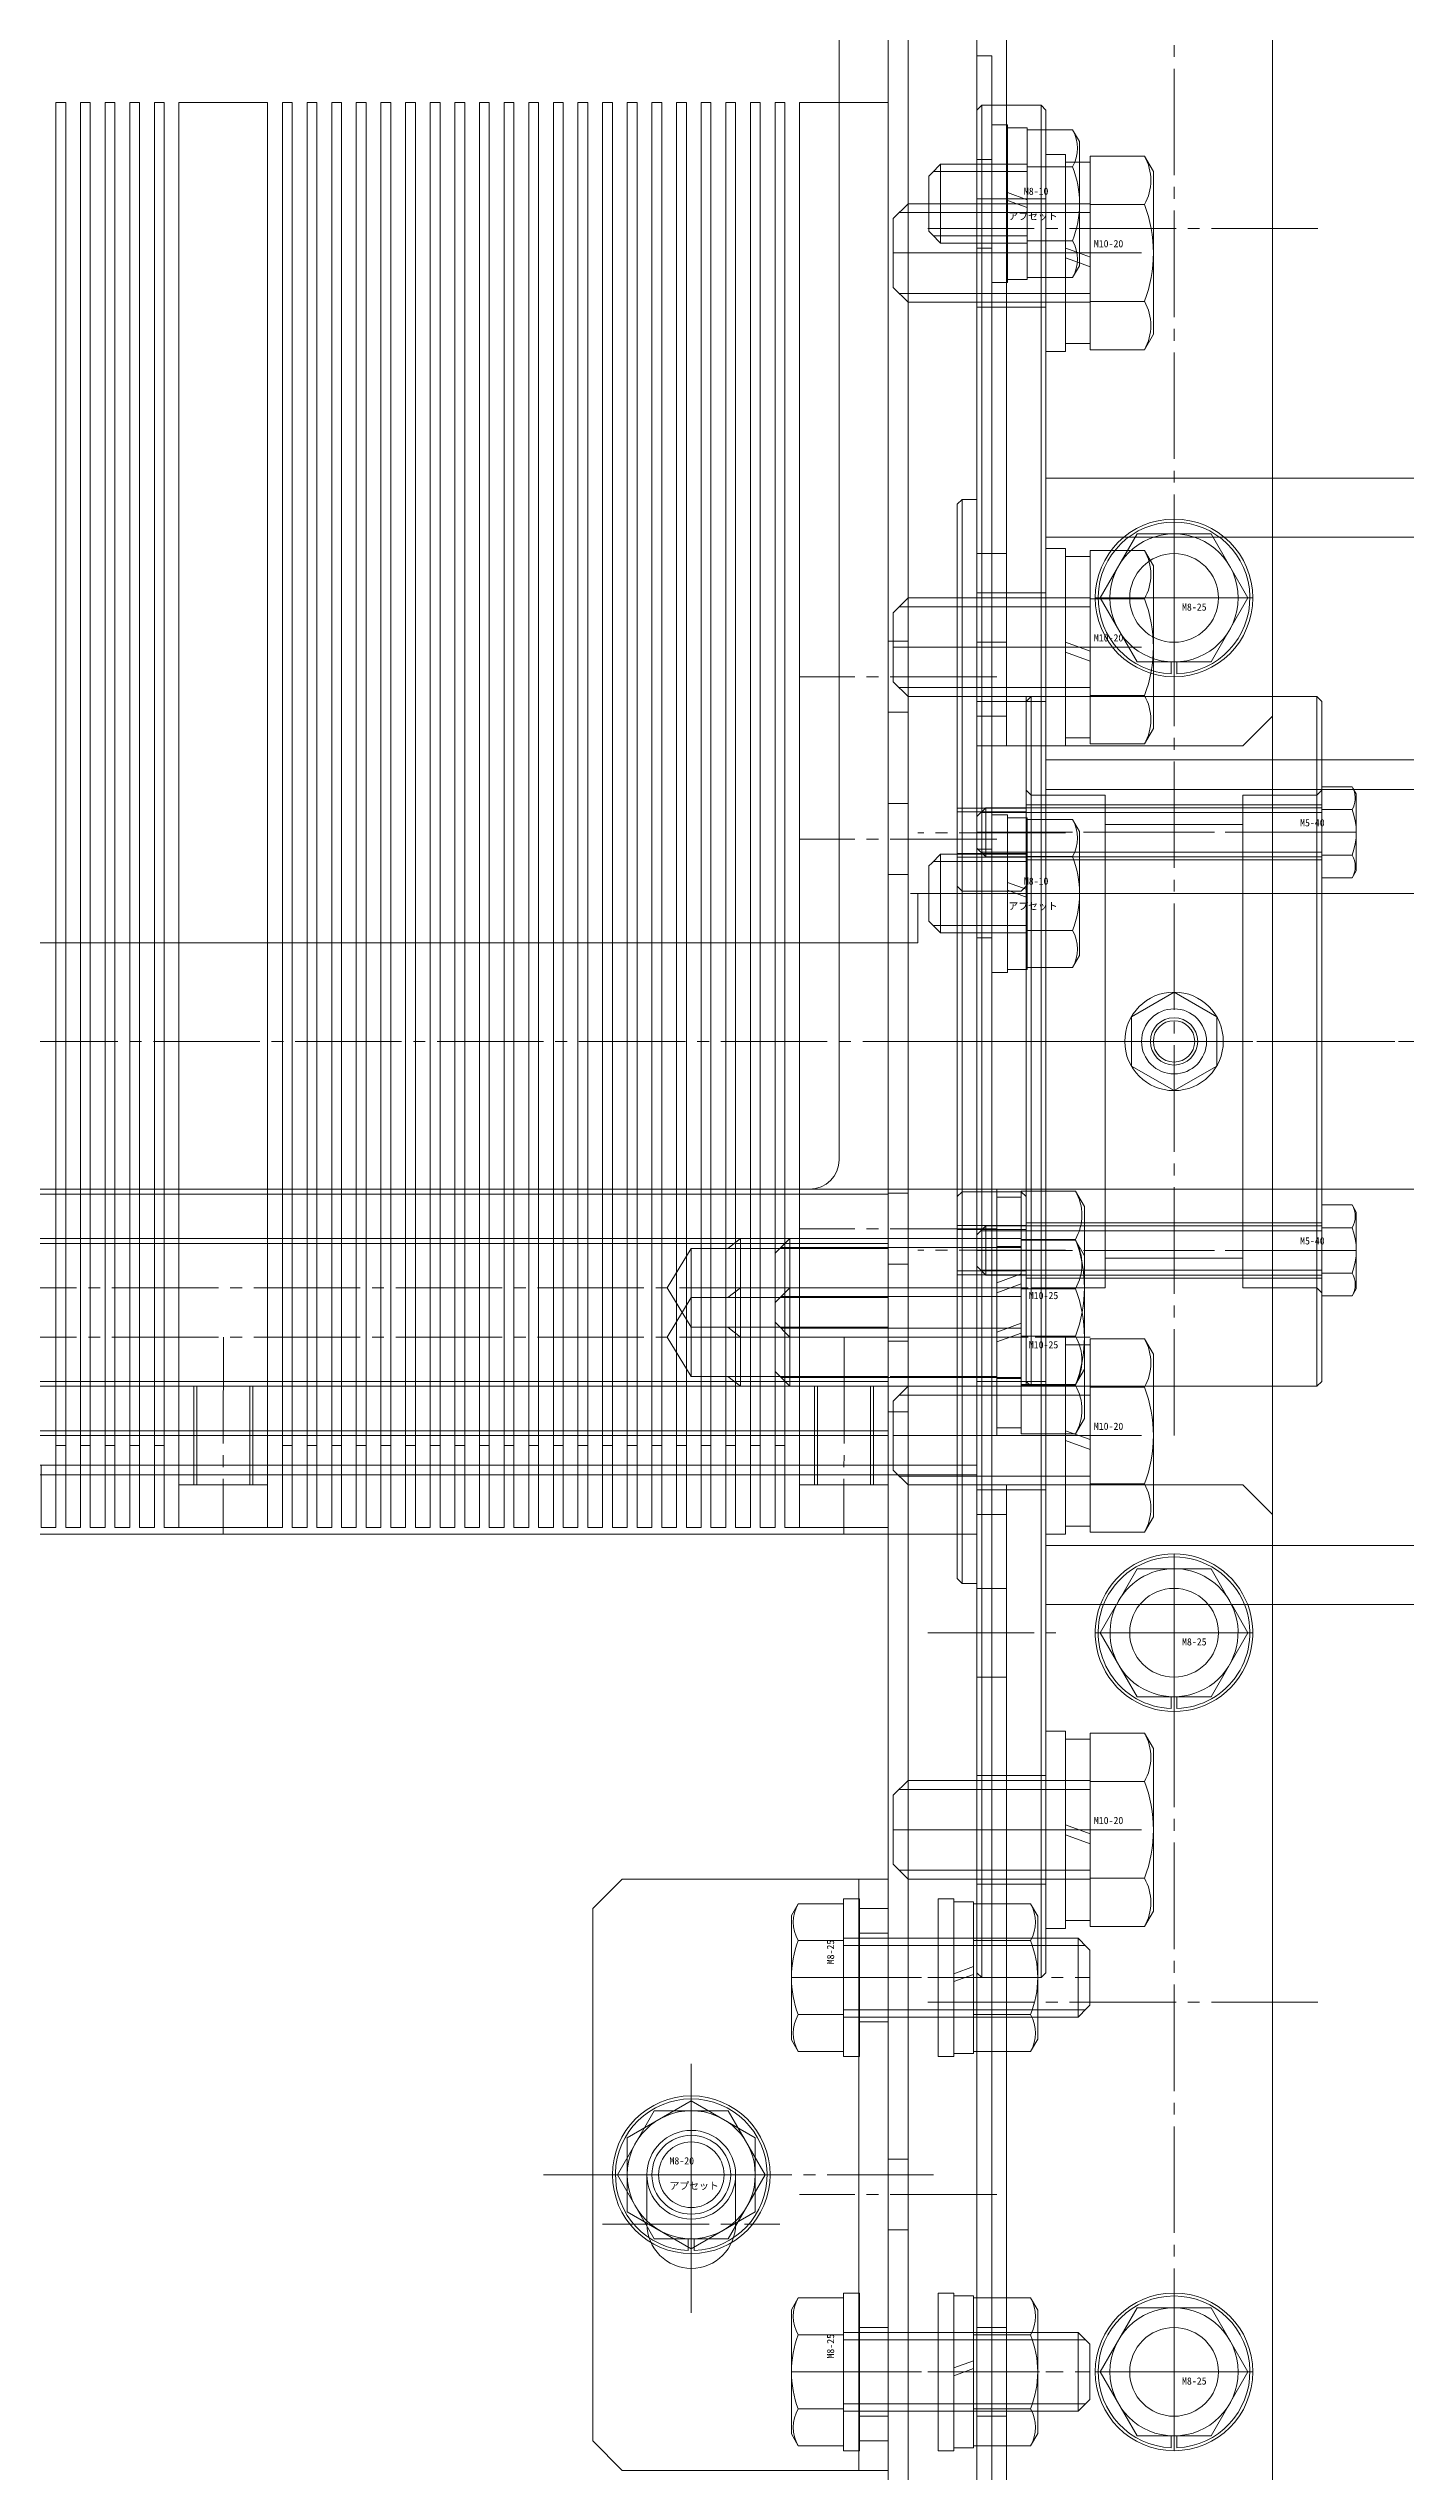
# Model space of a CAD drawing. Units: millimetres at full size. Extents: x -5218 to 5218, y -4308 to 3712.
# Drawn here: x -4271 to -4133.2, y 1519.5 to 1765.3 of the extents above; entities that cross this region are included whole.
import ezdxf
from ezdxf.enums import TextEntityAlignment as Align

# ---------------------------------------------------------------- set-up
doc = ezdxf.new("R2010")
doc.units = ezdxf.units.MM
doc.header["$LTSCALE"] = 1.2
doc.linetypes.add('CHAIN2', pattern=[12, 9, -1, 1, -1])
for name, color, linetype, lineweight in [('0-1_01_外形線', 134, 'Continuous', 9), ('0-2_03_かくれ線', 5, 'Continuous', 9), ('0-3_04_中心線', 4, 'CHAIN2', 9), ('0-4_02_細線', 6, 'Continuous', 9), ('0-7_0', 134, 'Continuous', 9)]:
    doc.layers.add(name, color=color, linetype=linetype, lineweight=lineweight)
doc.styles.add('ＭＳ ゴシック', font='')
doc.styles.get('ＭＳ ゴシック').set_extended_font_data('MS Gothic')

msp = doc.modelspace()

# ---------------------------------------------------------------- linework, layer by layer
at = {"layer": '0-1_01_外形線'}
for p, q in [((-4176.723, 1759.089), (-4176.723, 1788.342)), ((-4173.723, 1759.589), (-4173.723, 1789.086)), ((-4176.723, 1764.593), (-4176.723, 1431.042)), ((-4176.723, 1764.593), (-4175.223, 1764.593)), ((-4175.223, 1764.593), (-4175.223, 1431.042)), ((-4170.223, 1759.589), (-4175.223, 1759.589)), ((-4169.723, 1759.089), (-4170.223, 1759.589)), ((-4170.223, 1757.094), (-4170.223, 1759.589)), ((-4169.723, 1757.094), (-4169.723, 1759.089)), ((-4175.223, 1757.589), (-4175.223, 1741.589)), ((-4175.223, 1757.589), (-4173.623, 1757.589)), ((-4173.623, 1741.589), (-4173.623, 1757.589)), ((-4173.623, 1750.717), (-4173.623, 1757.289)), ((-4173.623, 1757.289), (-4171.623, 1757.289)), ((-4171.623, 1749.989), (-4171.623, 1757.289)), ((-4171.623, 1742.083), (-4171.623, 1757.094)), ((-4171.623, 1757.094), (-4167.019, 1757.094)), ((-4167.019, 1757.094), (-4166.323, 1755.889)), ((-4166.323, 1755.889), (-4166.323, 1743.289)), ((-4171.623, 1753.342), (-4167.019, 1753.342)), ((-4166.323, 1753.789), (-4165.223, 1753.789)), ((-4165.223, 1754.404), (-4159.727, 1754.404)), ((-4165.223, 1734.774), (-4165.223, 1754.404)), ((-4159.727, 1754.404), (-4158.823, 1752.839)), ((-4171.623, 1749.989), (-4173.623, 1750.717)), ((-4158.823, 1752.839), (-4158.823, 1736.339)), ((-4173.623, 1741.889), (-4173.623, 1749.917)), ((-4171.623, 1749.189), (-4173.623, 1749.917)), ((-4171.623, 1741.889), (-4171.623, 1749.189)), ((-4165.223, 1749.496), (-4159.727, 1749.496)), ((-4171.623, 1745.836), (-4167.019, 1745.836)), ((-4167.019, 1742.083), (-4166.323, 1743.289)), ((-4166.323, 1744.579), (-4165.197, 1744.169)), ((-4166.323, 1743.579), (-4165.223, 1743.179)), ((-4175.223, 1741.589), (-4173.623, 1741.589)), ((-4171.623, 1741.889), (-4173.623, 1741.889)), ((-4171.623, 1742.083), (-4167.019, 1742.083)), ((-4170.223, 1742.083), (-4170.223, 1687.094)), ((-4169.723, 1742.083), (-4169.723, 1687.094)), ((-4169.723, 1734.589), (-4169.723, 1742.083)), ((-4167.723, 1734.589), (-4167.723, 1742.083)), ((-4165.223, 1739.681), (-4159.727, 1739.681)), ((-4159.727, 1734.774), (-4158.823, 1736.339)), ((-4167.723, 1734.589), (-4169.723, 1734.589)), ((-4165.223, 1735.389), (-4167.723, 1735.389)), ((-4165.223, 1734.774), (-4159.727, 1734.774)), ((-4169.723, 1721.739), (-4169.723, 1687.094)), ((-4114.723, 1721.739), (-4169.723, 1721.739)), ((-4169.723, 1694.589), (-4169.723, 1714.589)), ((-4167.723, 1714.589), (-4169.723, 1714.589)), ((-4167.723, 1694.589), (-4167.723, 1714.589)), ((-4167.723, 1713.789), (-4165.223, 1713.789)), ((-4167.723, 1713.789), (-4167.723, 1695.389)), ((-4165.223, 1714.404), (-4159.727, 1714.404)), ((-4165.223, 1694.774), (-4165.223, 1714.404)), ((-4159.727, 1714.404), (-4158.823, 1712.839)), ((-4158.823, 1712.839), (-4158.823, 1696.339)), ((-4165.223, 1709.496), (-4159.727, 1709.496)), ((-4194.723, 1621.589), (-4194.723, 1704.589)), ((-4167.723, 1705.089), (-4165.223, 1704.179)), ((-4167.723, 1704.089), (-4165.223, 1703.179)), ((-4165.223, 1699.681), (-4159.727, 1699.681)), ((-4167.723, 1694.589), (-4169.723, 1694.589)), ((-4165.223, 1695.389), (-4167.723, 1695.389)), ((-4165.223, 1694.774), (-4159.727, 1694.774)), ((-4159.727, 1694.774), (-4158.823, 1696.339)), ((-4114.723, 1693.164), (-4169.723, 1693.164)), ((-4114.723, 1690.164), (-4169.723, 1690.164)), ((-4142.223, 1690.164), (-4142.223, 1664.589)), ((-4141.723, 1690.164), (-4141.723, 1664.589)), ((-4141.723, 1681.183), (-4141.723, 1690.164)), ((-4138.49, 1690.164), (-4138.223, 1689.702)), ((-4138.223, 1689.702), (-4138.223, 1681.902)), ((-4175.223, 1687.589), (-4175.223, 1671.589)), ((-4175.223, 1687.589), (-4173.623, 1687.589)), ((-4173.623, 1671.589), (-4173.623, 1687.589)), ((-4173.623, 1680.717), (-4173.623, 1687.289)), ((-4173.623, 1687.289), (-4171.623, 1687.289)), ((-4171.623, 1679.989), (-4171.623, 1687.289)), ((-4171.623, 1672.083), (-4171.623, 1687.094)), ((-4171.623, 1687.094), (-4167.019, 1687.094)), ((-4167.019, 1687.094), (-4166.323, 1685.889)), ((-4141.723, 1688.111), (-4138.638, 1688.111)), ((-4166.323, 1685.889), (-4166.323, 1673.289)), ((-4171.623, 1683.342), (-4167.019, 1683.342)), ((-4141.723, 1683.493), (-4138.638, 1683.493)), ((-4138.638, 1681.183), (-4138.223, 1681.902)), ((-4171.623, 1679.989), (-4173.623, 1680.717)), ((-4173.623, 1671.889), (-4173.623, 1679.917)), ((-4171.623, 1679.189), (-4173.623, 1679.917)), ((-4141.723, 1681.183), (-4138.638, 1681.183)), ((-4141.723, 1679.589), (-4129.723, 1679.589)), ((-4171.623, 1671.889), (-4171.623, 1679.189)), ((-4171.623, 1675.836), (-4167.019, 1675.836)), ((-4171.623, 1671.889), (-4173.623, 1671.889)), ((-4171.623, 1672.083), (-4167.019, 1672.083)), ((-4170.223, 1672.083), (-4170.223, 1649.404)), ((-4169.723, 1672.083), (-4169.723, 1649.404)), ((-4169.723, 1672.083), (-4169.723, 1649.404)), ((-4167.019, 1672.083), (-4166.323, 1673.289)), ((-4175.223, 1671.589), (-4173.623, 1671.589)), ((-4161.053, 1667.089), (-4156.723, 1669.589)), ((-4152.393, 1667.089), (-4156.723, 1669.589)), ((-4142.223, 1629.589), (-4142.223, 1664.589)), ((-4141.723, 1630.089), (-4141.723, 1664.589)), ((-4174.723, 1649.589), (-4175.223, 1649.589)), ((-4174.723, 1649.589), (-4174.723, 1629.589)), ((-4172.223, 1648.789), (-4174.723, 1648.789)), ((-4172.223, 1649.404), (-4166.727, 1649.404)), ((-4172.223, 1649.404), (-4172.223, 1629.774)), ((-4166.727, 1649.404), (-4165.823, 1647.839)), ((-4165.823, 1631.339), (-4165.823, 1647.839)), ((-4141.723, 1649.589), (-4129.723, 1649.589)), ((-4141.723, 1647.994), (-4138.638, 1647.994)), ((-4141.723, 1638.757), (-4141.723, 1647.994)), ((-4138.638, 1647.994), (-4138.223, 1647.276)), ((-4141.723, 1645.685), (-4138.638, 1645.685)), ((-4138.223, 1647.276), (-4138.223, 1639.476)), ((-4172.223, 1644.496), (-4166.727, 1644.496)), ((-4174.723, 1640.089), (-4172.223, 1640.999)), ((-4174.723, 1639.089), (-4172.223, 1639.999)), ((-4141.723, 1641.066), (-4138.638, 1641.066)), ((-4141.723, 1638.757), (-4138.638, 1638.757)), ((-4138.638, 1638.757), (-4138.223, 1639.476)), ((-4172.223, 1634.681), (-4166.727, 1634.681)), ((-4165.823, 1633.789), (-4165.223, 1633.789)), ((-4165.223, 1634.404), (-4159.727, 1634.404)), ((-4165.223, 1614.774), (-4165.223, 1634.404)), ((-4159.727, 1634.404), (-4158.823, 1632.839)), ((-4158.823, 1632.839), (-4158.823, 1616.339)), ((-4174.723, 1630.389), (-4172.223, 1630.389)), ((-4166.727, 1629.774), (-4165.823, 1631.339)), ((-4142.223, 1629.589), (-4141.723, 1630.089)), ((-4174.723, 1629.589), (-4175.223, 1629.589)), ((-4172.223, 1629.774), (-4166.727, 1629.774)), ((-4170.223, 1573.589), (-4170.223, 1629.774)), ((-4169.723, 1607.439), (-4169.723, 1629.774)), ((-4169.723, 1573.589), (-4169.723, 1629.774)), ((-4169.723, 1614.589), (-4169.723, 1629.774)), ((-4167.723, 1629.774), (-4167.723, 1615.389)), ((-4167.723, 1614.589), (-4167.723, 1629.774)), ((-4165.223, 1629.496), (-4159.727, 1629.496)), ((-4142.223, 1629.589), (-4158.823, 1629.589)), ((-4270.223, 1623.589), (-4269.223, 1623.589)), ((-4267.723, 1623.589), (-4266.723, 1623.589)), ((-4265.223, 1623.589), (-4264.223, 1623.589)), ((-4262.723, 1623.589), (-4261.723, 1623.589)), ((-4260.223, 1623.589), (-4259.223, 1623.589)), ((-4247.223, 1623.589), (-4246.223, 1623.589)), ((-4244.723, 1623.589), (-4243.723, 1623.589)), ((-4242.223, 1623.589), (-4241.223, 1623.589)), ((-4239.723, 1623.589), (-4238.723, 1623.589)), ((-4237.223, 1623.589), (-4236.223, 1623.589)), ((-4234.723, 1623.589), (-4233.723, 1623.589)), ((-4232.223, 1623.589), (-4231.223, 1623.589)), ((-4229.723, 1623.589), (-4228.723, 1623.589)), ((-4227.223, 1623.589), (-4226.223, 1623.589)), ((-4224.723, 1623.589), (-4223.723, 1623.589)), ((-4222.223, 1623.589), (-4221.223, 1623.589)), ((-4219.723, 1623.589), (-4218.723, 1623.589)), ((-4217.223, 1623.589), (-4216.223, 1623.589)), ((-4214.723, 1623.589), (-4213.723, 1623.589)), ((-4212.223, 1623.589), (-4211.223, 1623.589)), ((-4209.723, 1623.589), (-4208.723, 1623.589)), ((-4207.223, 1623.589), (-4206.223, 1623.589)), ((-4204.723, 1623.589), (-4203.723, 1623.589)), ((-4202.223, 1623.589), (-4201.223, 1623.589)), ((-4199.723, 1623.589), (-4198.723, 1623.589)), ((-4197.223, 1623.589), (-4196.223, 1623.589)), ((-4167.723, 1625.089), (-4165.223, 1624.179)), ((-4167.723, 1624.089), (-4165.223, 1623.179)), ((-4176.723, 1621.589), (-4455.723, 1621.589)), ((-4165.223, 1619.681), (-4159.727, 1619.681)), ((-4165.223, 1615.389), (-4167.723, 1615.389)), ((-4159.727, 1614.774), (-4158.823, 1616.339)), ((-4167.723, 1614.589), (-4169.723, 1614.589)), ((-4114.723, 1613.439), (-4169.723, 1613.439)), ((-4165.223, 1614.774), (-4159.727, 1614.774)), ((-4114.723, 1607.439), (-4169.723, 1607.439)), ((-4162.577, 1607.447), (-4164.229, 1604.586)), ((-4164.229, 1604.586), (-4160.476, 1598.086)), ((-4160.476, 1598.086), (-4152.97, 1598.086)), ((-4157.023, 1598.086), (-4157.023, 1596.892)), ((-4156.423, 1598.086), (-4156.423, 1596.892)), ((-4169.723, 1574.589), (-4169.723, 1594.589)), ((-4167.723, 1594.589), (-4169.723, 1594.589)), ((-4167.723, 1574.589), (-4167.723, 1594.589)), ((-4167.723, 1593.789), (-4165.223, 1593.789)), ((-4167.723, 1593.789), (-4167.723, 1575.389)), ((-4165.223, 1594.404), (-4159.727, 1594.404)), ((-4165.223, 1574.774), (-4165.223, 1594.404)), ((-4159.727, 1594.404), (-4158.823, 1592.839)), ((-4158.823, 1592.839), (-4158.823, 1576.339)), ((-4165.223, 1589.496), (-4159.727, 1589.496)), ((-4167.723, 1585.089), (-4165.223, 1584.179)), ((-4167.723, 1584.089), (-4165.223, 1583.179)), ((-4165.223, 1579.681), (-4159.727, 1579.681)), ((-4175.163, 1577.094), (-4171.288, 1577.094)), ((-4171.288, 1577.094), (-4170.563, 1575.839)), ((-4159.727, 1574.774), (-4158.823, 1576.339)), ((-4170.563, 1563.339), (-4170.563, 1575.839)), ((-4170.563, 1573.589), (-4166.463, 1573.589)), ((-4167.723, 1574.589), (-4169.723, 1574.589)), ((-4165.223, 1575.389), (-4167.723, 1575.389)), ((-4166.463, 1573.589), (-4166.463, 1565.589)), ((-4166.463, 1573.589), (-4165.563, 1572.689)), ((-4165.223, 1574.774), (-4159.727, 1574.774)), ((-4175.163, 1573.342), (-4171.288, 1573.342)), ((-4165.563, 1572.689), (-4165.263, 1572.389)), ((-4165.263, 1572.389), (-4165.263, 1566.789)), ((-4170.563, 1569.589), (-4175.223, 1569.589)), ((-4166.463, 1565.589), (-4165.563, 1566.489)), ((-4165.563, 1566.489), (-4165.263, 1566.789)), ((-4175.163, 1565.836), (-4171.288, 1565.836)), ((-4170.563, 1565.589), (-4166.463, 1565.589)), ((-4175.163, 1562.083), (-4171.288, 1562.083)), ((-4173.723, 1537.094), (-4173.723, 1562.083)), ((-4171.288, 1562.083), (-4170.563, 1563.339)), ((-4175.163, 1537.094), (-4171.288, 1537.094)), ((-4171.288, 1537.094), (-4170.563, 1535.839)), ((-4170.563, 1523.339), (-4170.563, 1535.839)), ((-4160.476, 1536.086), (-4164.229, 1529.586)), ((-4152.97, 1536.086), (-4160.476, 1536.086)), ((-4175.163, 1533.342), (-4171.288, 1533.342)), ((-4170.563, 1533.589), (-4166.463, 1533.589)), ((-4166.463, 1533.589), (-4166.463, 1525.589)), ((-4166.463, 1533.589), (-4165.563, 1532.689)), ((-4165.563, 1532.689), (-4165.263, 1532.389)), ((-4165.263, 1532.389), (-4165.263, 1526.789)), ((-4164.229, 1529.586), (-4160.476, 1523.086)), ((-4175.163, 1525.836), (-4171.288, 1525.836)), ((-4170.563, 1525.589), (-4166.463, 1525.589)), ((-4166.463, 1525.589), (-4165.563, 1526.489)), ((-4165.563, 1526.489), (-4165.263, 1526.789)), ((-4175.163, 1522.083), (-4171.288, 1522.083)), ((-4173.723, 1522.083), (-4173.723, 1517.586)), ((-4171.288, 1522.083), (-4170.563, 1523.339)), ((-4160.476, 1523.086), (-4152.97, 1523.086)), ((-4157.023, 1523.086), (-4157.023, 1521.892)), ((-4156.423, 1523.086), (-4156.423, 1521.892))]:
    msp.add_line(p, q, dxfattribs=at)
for points in [[(-4146.723, 1721.739), (-4146.723, 1796.586), (-4149.723, 1799.586)], [(-4269.223, 1621.589), (-4269.223, 1759.858), (-4270.223, 1759.858), (-4270.223, 1621.589)], [(-4266.723, 1621.589), (-4266.723, 1759.858), (-4267.723, 1759.858), (-4267.723, 1621.589)], [(-4264.223, 1621.589), (-4264.223, 1759.858), (-4265.223, 1759.858), (-4265.223, 1621.589)], [(-4261.723, 1621.589), (-4261.723, 1759.858), (-4262.723, 1759.858), (-4262.723, 1621.589)], [(-4259.223, 1621.589), (-4259.223, 1759.858), (-4260.223, 1759.858), (-4260.223, 1621.589)], [(-4257.723, 1621.589), (-4257.723, 1759.858), (-4248.723, 1759.858), (-4248.723, 1621.589)], [(-4246.223, 1621.589), (-4246.223, 1759.858), (-4247.223, 1759.858), (-4247.223, 1621.589)], [(-4243.723, 1621.589), (-4243.723, 1759.858), (-4244.723, 1759.858), (-4244.723, 1621.589)], [(-4241.223, 1621.589), (-4241.223, 1759.858), (-4242.223, 1759.858), (-4242.223, 1621.589)], [(-4238.723, 1621.589), (-4238.723, 1759.858), (-4239.723, 1759.858), (-4239.723, 1621.589)], [(-4236.223, 1621.589), (-4236.223, 1759.858), (-4237.223, 1759.858), (-4237.223, 1621.589)], [(-4233.723, 1621.589), (-4233.723, 1759.858), (-4234.723, 1759.858), (-4234.723, 1621.589)], [(-4231.223, 1621.589), (-4231.223, 1759.858), (-4232.223, 1759.858), (-4232.223, 1621.589)], [(-4228.723, 1621.589), (-4228.723, 1759.858), (-4229.723, 1759.858), (-4229.723, 1621.589)], [(-4226.223, 1621.589), (-4226.223, 1759.858), (-4227.223, 1759.858), (-4227.223, 1621.589)], [(-4223.723, 1621.589), (-4223.723, 1759.858), (-4224.723, 1759.858), (-4224.723, 1621.589)], [(-4221.223, 1621.589), (-4221.223, 1759.858), (-4222.223, 1759.858), (-4222.223, 1621.589)], [(-4218.723, 1621.589), (-4218.723, 1759.858), (-4219.723, 1759.858), (-4219.723, 1621.589)], [(-4216.223, 1621.589), (-4216.223, 1759.858), (-4217.223, 1759.858), (-4217.223, 1621.589)], [(-4213.723, 1621.589), (-4213.723, 1759.858), (-4214.723, 1759.858), (-4214.723, 1621.589)], [(-4211.223, 1621.589), (-4211.223, 1759.858), (-4212.223, 1759.858), (-4212.223, 1621.589)], [(-4208.723, 1621.589), (-4208.723, 1759.858), (-4209.723, 1759.858), (-4209.723, 1621.589)], [(-4206.223, 1621.589), (-4206.223, 1759.858), (-4207.223, 1759.858), (-4207.223, 1621.589)], [(-4203.723, 1621.589), (-4203.723, 1759.858), (-4204.723, 1759.858), (-4204.723, 1621.589)], [(-4201.223, 1621.589), (-4201.223, 1759.858), (-4202.223, 1759.858), (-4202.223, 1621.589)], [(-4198.723, 1621.589), (-4198.723, 1759.858), (-4199.723, 1759.858), (-4199.723, 1621.589)], [(-4196.223, 1621.589), (-4196.223, 1759.858), (-4197.223, 1759.858), (-4197.223, 1621.589)], [(-4194.723, 1621.589), (-4194.723, 1759.858), (-4185.723, 1759.858), (-4185.723, 1621.589)], [(-4161.053, 1667.089), (-4161.053, 1662.089), (-4156.723, 1659.589)], [(-4152.393, 1667.089), (-4152.393, 1662.089), (-4156.723, 1659.589)], [(-4166.81, 1514.586), (-4149.723, 1514.586), (-4146.723, 1517.586), (-4146.723, 1607.439)], [(-4152.97, 1598.086), (-4149.218, 1604.586), (-4150.865, 1607.439)], [(-4152.97, 1523.086), (-4149.218, 1529.586), (-4152.97, 1536.086)]]:
    msp.add_lwpolyline(points, dxfattribs=at)
for centre, radius in [((-4156.723, 1664.589), 5), ((-4156.723, 1664.589), 3.3), ((-4156.723, 1664.589), 2.4), ((-4156.723, 1664.589), 2.1), ((-4156.723, 1529.586), 8), ((-4156.723, 1529.586), 6.5)]:
    msp.add_circle(centre, radius, dxfattribs=at)
for centre, radius, start, end in [((-4170.269, 1755.218), 3.753, 330.00001, 29.99999), ((-4176.788, 1749.589), 10.465, 338.98558, 21.01442), ((-4163.977, 1751.95), 4.907, 330.00001, 29.99999), ((-4172.602, 1744.589), 13.779, 339.136, 20.864), ((-4170.269, 1743.96), 3.753, 330.00001, 29.99999), ((-4163.977, 1737.228), 4.907, 330.00001, 29.99999), ((-4163.977, 1711.95), 4.907, 330.00001, 29.99999), ((-4172.602, 1704.589), 13.779, 339.136, 20.864), ((-4163.977, 1697.228), 4.907, 330.00001, 29.99999), ((-4140.638, 1689.266), 2.309, 330.00001, 22.87451), ((-4170.269, 1685.218), 3.753, 330.00001, 29.99999), ((-4144.856, 1685.802), 6.633, 339.62535, 20.37465), ((-4176.788, 1679.589), 10.465, 338.98558, 21.01442), ((-4140.638, 1682.338), 2.309, 330.00001, 29.99999), ((-4170.269, 1673.96), 3.753, 330.00001, 29.99999), ((-4170.977, 1646.95), 4.907, 330.00001, 29.99999), ((-4140.638, 1646.84), 2.309, 330.00001, 29.99999), ((-4144.856, 1643.376), 6.633, 339.62535, 20.37465), ((-4179.602, 1639.589), 13.779, 339.136, 20.864), ((-4140.638, 1639.912), 2.309, 330.00001, 29.99999), ((-4170.977, 1632.228), 4.907, 330.00001, 29.99999), ((-4163.977, 1631.95), 4.907, 330.00001, 29.99999), ((-4172.602, 1624.589), 13.779, 339.136, 20.864), ((-4163.977, 1617.228), 4.907, 330.00001, 29.99999), ((-4156.723, 1604.586), 8, 159.10985, 20.89015), ((-4156.723, 1604.586), 7.7, 158.2554, 267.76713), ((-4156.723, 1604.586), 6.5, 153.96855, 25.962), ((-4156.723, 1604.586), 7.7, 272.23287, 21.7446), ((-4163.977, 1591.95), 4.907, 330.00001, 29.99999), ((-4172.602, 1584.589), 13.779, 339.136, 20.864), ((-4163.977, 1577.228), 4.907, 330.00001, 29.99999), ((-4174.538, 1575.218), 3.753, 330.00001, 29.99999), ((-4180.64, 1569.589), 10.076, 338.13461, 21.86539), ((-4174.538, 1563.96), 3.753, 330.00001, 29.99999), ((-4174.538, 1535.218), 3.753, 330.00001, 29.99999), ((-4156.723, 1529.586), 7.7, 272.23287, 267.76713), ((-4180.64, 1529.589), 10.076, 338.13461, 21.86539), ((-4174.538, 1523.96), 3.753, 330.00001, 29.99999)]:
    msp.add_arc(centre, radius, start, end, dxfattribs=at)
at = {"layer": '0-2_03_かくれ線'}
for p, q in [((-4185.723, 1461.586), (-4185.723, 1829.586)), ((-4146.723, 1796.586), (-4146.723, 1517.586)), ((-4190.723, 1652.586), (-4190.723, 1786.586)), ((-4176.223, 1759.589), (-4176.723, 1759.089)), ((-4176.723, 1759.089), (-4176.723, 1694.586)), ((-4176.723, 1759.089), (-4176.723, 1570.089)), ((-4176.223, 1759.589), (-4176.223, 1569.589)), ((-4176.223, 1759.589), (-4175.223, 1759.589)), ((-4173.723, 1759.589), (-4173.723, 1694.586)), ((-4170.223, 1757.094), (-4170.223, 1742.083)), ((-4169.723, 1757.094), (-4169.723, 1742.083)), ((-4180.423, 1753.589), (-4181.323, 1752.689)), ((-4180.423, 1753.589), (-4180.423, 1745.589)), ((-4171.623, 1753.589), (-4180.423, 1753.589)), ((-4176.723, 1754.089), (-4175.223, 1754.089)), ((-4167.723, 1754.589), (-4169.723, 1754.589)), ((-4169.723, 1742.083), (-4169.723, 1754.589)), ((-4167.723, 1754.589), (-4167.723, 1742.083)), ((-4166.323, 1753.789), (-4167.723, 1753.789)), ((-4181.323, 1752.689), (-4181.623, 1752.389)), ((-4181.623, 1752.389), (-4181.623, 1746.789)), ((-4171.623, 1752.839), (-4181.173, 1752.839)), ((-4183.723, 1749.589), (-4185.223, 1748.089)), ((-4165.223, 1748.689), (-4184.623, 1748.689)), ((-4165.223, 1749.589), (-4183.723, 1749.589)), ((-4183.723, 1749.589), (-4183.723, 1739.589)), ((-4169.723, 1750.089), (-4176.723, 1750.089)), ((-4185.223, 1748.089), (-4185.223, 1741.089)), ((-4181.323, 1746.489), (-4181.623, 1746.789)), ((-4180.423, 1745.589), (-4181.323, 1746.489)), ((-4171.623, 1746.339), (-4181.173, 1746.339)), ((-4171.623, 1745.589), (-4180.423, 1745.589)), ((-4176.723, 1745.089), (-4175.223, 1745.089)), ((-4167.723, 1744.089), (-4166.323, 1743.579)), ((-4167.697, 1745.079), (-4166.323, 1744.579)), ((-4183.723, 1739.589), (-4185.223, 1741.089)), ((-4165.223, 1740.489), (-4184.623, 1740.489)), ((-4165.223, 1739.589), (-4183.723, 1739.589)), ((-4169.723, 1739.089), (-4176.723, 1739.089)), ((-4178.723, 1719.089), (-4178.223, 1719.589)), ((-4178.723, 1719.089), (-4178.723, 1610.089)), ((-4176.723, 1719.589), (-4178.223, 1719.589)), ((-4178.223, 1719.589), (-4178.223, 1609.589)), ((-4156.723, 1717.086), (-4156.723, 1702.086)), ((-4176.723, 1714.086), (-4173.723, 1714.086)), ((-4114.723, 1715.739), (-4169.723, 1715.739)), ((-4160.476, 1716.086), (-4164.229, 1709.586)), ((-4152.97, 1716.086), (-4160.476, 1716.086)), ((-4156.723, 1703.986), (-4156.723, 1715.186)), ((-4183.723, 1709.589), (-4185.223, 1708.089)), ((-4165.223, 1709.589), (-4183.723, 1709.589)), ((-4183.723, 1709.589), (-4183.723, 1699.589)), ((-4169.723, 1710.089), (-4176.723, 1710.089)), ((-4164.229, 1709.586), (-4160.476, 1703.086)), ((-4185.223, 1708.089), (-4185.223, 1701.089)), ((-4165.223, 1708.689), (-4184.623, 1708.689)), ((-4183.723, 1705.186), (-4185.723, 1705.186)), ((-4176.723, 1705.086), (-4173.723, 1705.086)), ((-4160.476, 1703.086), (-4152.97, 1703.086)), ((-4157.023, 1703.086), (-4157.023, 1701.892)), ((-4156.423, 1703.086), (-4156.423, 1701.892)), ((-4183.723, 1699.589), (-4185.223, 1701.089)), ((-4165.223, 1700.489), (-4184.623, 1700.489)), ((-4165.223, 1699.589), (-4183.723, 1699.589)), ((-4169.723, 1699.089), (-4176.723, 1699.089)), ((-4171.223, 1699.589), (-4171.723, 1699.089)), ((-4171.723, 1699.589), (-4171.723, 1680.339)), ((-4171.723, 1699.589), (-4169.723, 1699.589)), ((-4171.723, 1699.089), (-4171.723, 1664.589)), ((-4142.223, 1699.589), (-4171.223, 1699.589)), ((-4171.223, 1699.589), (-4171.223, 1664.589)), ((-4142.223, 1699.589), (-4141.723, 1699.089)), ((-4142.223, 1690.164), (-4142.223, 1699.589)), ((-4141.723, 1690.164), (-4141.723, 1699.089)), ((-4183.723, 1697.986), (-4185.723, 1697.986)), ((-4176.723, 1697.586), (-4173.723, 1697.586)), ((-4171.223, 1689.589), (-4171.723, 1690.089)), ((-4171.223, 1689.589), (-4163.723, 1689.589)), ((-4163.723, 1639.589), (-4163.723, 1689.589)), ((-4149.723, 1689.589), (-4149.723, 1639.589)), ((-4142.223, 1689.589), (-4149.723, 1689.589)), ((-4141.723, 1690.089), (-4142.223, 1689.589)), ((-4141.723, 1690.421), (-4138.638, 1690.421)), ((-4138.638, 1690.421), (-4138.49, 1690.164)), ((-4183.723, 1688.716), (-4185.723, 1688.716)), ((-4171.723, 1688.266), (-4178.723, 1688.266)), ((-4171.723, 1687.866), (-4178.723, 1687.866)), ((-4175.823, 1688.302), (-4176.723, 1687.402)), ((-4176.723, 1687.402), (-4176.723, 1684.202)), ((-4141.723, 1687.802), (-4176.323, 1687.802)), ((-4175.823, 1688.302), (-4175.823, 1683.302)), ((-4141.723, 1688.302), (-4175.823, 1688.302)), ((-4141.723, 1688.602), (-4171.723, 1688.602)), ((-4170.223, 1687.094), (-4170.223, 1672.083)), ((-4169.723, 1687.094), (-4169.723, 1672.083)), ((-4169.723, 1687.094), (-4169.723, 1672.083)), ((-4175.823, 1683.302), (-4176.723, 1684.202)), ((-4149.723, 1686.589), (-4163.723, 1686.589)), ((-4181.323, 1682.689), (-4181.623, 1682.389)), ((-4181.623, 1682.389), (-4181.623, 1676.789)), ((-4180.423, 1683.589), (-4181.323, 1682.689)), ((-4171.623, 1682.839), (-4181.173, 1682.839)), ((-4180.423, 1683.589), (-4180.423, 1675.589)), ((-4171.623, 1683.589), (-4180.423, 1683.589)), ((-4171.723, 1683.666), (-4178.723, 1683.666)), ((-4171.723, 1683.266), (-4178.723, 1683.266)), ((-4176.723, 1684.089), (-4175.223, 1684.089)), ((-4141.723, 1683.802), (-4176.323, 1683.802)), ((-4141.723, 1683.302), (-4175.823, 1683.302)), ((-4141.723, 1683.002), (-4171.723, 1683.002)), ((-4183.723, 1681.516), (-4185.723, 1681.516)), ((-4182.723, 1679.589), (-4141.723, 1679.589)), ((-4182.723, 1679.589), (-4182.723, 1674.589)), ((-4178.223, 1679.839), (-4178.723, 1680.339)), ((-4172.223, 1679.839), (-4178.223, 1679.839)), ((-4171.723, 1680.339), (-4172.223, 1679.839)), ((-4490.723, 1674.589), (-4182.723, 1674.589)), ((-4181.323, 1676.489), (-4181.623, 1676.789)), ((-4180.423, 1675.589), (-4181.323, 1676.489)), ((-4171.623, 1676.339), (-4181.173, 1676.339)), ((-4171.623, 1675.589), (-4180.423, 1675.589)), ((-4176.723, 1675.089), (-4175.223, 1675.089)), ((-4171.723, 1630.089), (-4171.723, 1664.589)), ((-4171.223, 1629.589), (-4171.223, 1664.589)), ((-4448.723, 1649.589), (-4196.723, 1649.589)), ((-4446.723, 1649.589), (-4185.723, 1649.589)), ((-4446.723, 1649.089), (-4185.723, 1649.089)), ((-4438.723, 1649.586), (-4193.723, 1649.586)), ((-4196.723, 1649.589), (-4141.723, 1649.589)), ((-4185.723, 1629.589), (-4185.723, 1649.589)), ((-4183.723, 1649.186), (-4185.723, 1649.186)), ((-4178.223, 1649.339), (-4178.723, 1648.839)), ((-4172.223, 1649.339), (-4178.223, 1649.339)), ((-4176.723, 1649.589), (-4176.723, 1629.589)), ((-4176.723, 1649.589), (-4175.223, 1649.589)), ((-4171.723, 1648.839), (-4172.223, 1649.339)), ((-4171.723, 1648.839), (-4171.723, 1629.589)), ((-4170.223, 1649.404), (-4170.223, 1629.774)), ((-4169.723, 1649.404), (-4169.723, 1629.774)), ((-4169.723, 1649.404), (-4169.723, 1629.774)), ((-4171.723, 1645.912), (-4178.723, 1645.912)), ((-4171.723, 1645.512), (-4178.723, 1645.512)), ((-4175.823, 1645.876), (-4176.723, 1644.976)), ((-4176.723, 1644.976), (-4176.723, 1641.776)), ((-4141.723, 1645.376), (-4176.323, 1645.376)), ((-4175.823, 1645.876), (-4175.823, 1640.876)), ((-4141.723, 1645.876), (-4175.823, 1645.876)), ((-4141.723, 1646.176), (-4171.723, 1646.176)), ((-4446.723, 1644.589), (-4185.723, 1644.589)), ((-4446.723, 1644.089), (-4185.723, 1644.089)), ((-4208.173, 1639.589), (-4205.719, 1643.589)), ((-4185.723, 1643.589), (-4205.719, 1643.589)), ((-4205.719, 1643.589), (-4205.719, 1639.589)), ((-4200.723, 1644.589), (-4202.022, 1643.589)), ((-4185.723, 1644.589), (-4200.723, 1644.589)), ((-4200.723, 1644.589), (-4200.723, 1634.589)), ((-4195.723, 1644.589), (-4197.223, 1643.089)), ((-4197.223, 1636.089), (-4197.223, 1643.089)), ((-4172.223, 1643.689), (-4196.623, 1643.689)), ((-4172.223, 1644.589), (-4195.723, 1644.589)), ((-4195.723, 1634.589), (-4195.723, 1644.589)), ((-4185.723, 1624.589), (-4185.723, 1644.589)), ((-4176.723, 1644.589), (-4176.723, 1624.589)), ((-4176.723, 1644.589), (-4175.223, 1644.589)), ((-4174.723, 1644.589), (-4175.223, 1644.589)), ((-4174.723, 1644.589), (-4174.723, 1624.589)), ((-4172.223, 1643.789), (-4174.723, 1643.789)), ((-4172.223, 1644.404), (-4166.727, 1644.404)), ((-4172.223, 1644.404), (-4172.223, 1624.774)), ((-4166.727, 1644.404), (-4165.823, 1642.839)), ((-4165.823, 1626.339), (-4165.823, 1642.839)), ((-4149.723, 1642.589), (-4163.723, 1642.589)), ((-4183.723, 1641.986), (-4185.723, 1641.986)), ((-4171.723, 1641.312), (-4178.723, 1641.312)), ((-4171.723, 1640.912), (-4178.723, 1640.912)), ((-4175.823, 1640.876), (-4176.723, 1641.776)), ((-4141.723, 1641.376), (-4176.323, 1641.376)), ((-4141.723, 1640.876), (-4175.823, 1640.876)), ((-4141.723, 1640.576), (-4171.723, 1640.576)), ((-4208.173, 1634.589), (-4205.719, 1638.589)), ((-4185.723, 1638.589), (-4205.719, 1638.589)), ((-4205.719, 1638.589), (-4205.719, 1634.589)), ((-4200.723, 1639.589), (-4202.022, 1638.589)), ((-4185.723, 1639.589), (-4200.723, 1639.589)), ((-4200.723, 1639.589), (-4200.723, 1629.589)), ((-4195.723, 1639.589), (-4197.223, 1638.089)), ((-4197.223, 1631.089), (-4197.223, 1638.089)), ((-4172.223, 1638.689), (-4196.623, 1638.689)), ((-4172.223, 1639.589), (-4195.723, 1639.589)), ((-4195.723, 1629.589), (-4195.723, 1639.589)), ((-4172.223, 1639.496), (-4166.727, 1639.496)), ((-4171.223, 1639.589), (-4163.723, 1639.589)), ((-4142.223, 1639.589), (-4149.723, 1639.589)), ((-4141.723, 1639.089), (-4142.223, 1639.589)), ((-4185.723, 1635.589), (-4205.719, 1635.589)), ((-4200.723, 1634.589), (-4202.022, 1635.589)), ((-4195.723, 1634.589), (-4197.223, 1636.089)), ((-4172.223, 1635.489), (-4196.623, 1635.489)), ((-4174.723, 1635.089), (-4172.223, 1635.999)), ((-4185.723, 1634.589), (-4200.723, 1634.589)), ((-4172.223, 1634.589), (-4195.723, 1634.589)), ((-4183.723, 1634.186), (-4185.723, 1634.186)), ((-4174.723, 1634.089), (-4172.223, 1634.999)), ((-4167.723, 1634.589), (-4169.723, 1634.589)), ((-4169.723, 1634.589), (-4169.723, 1629.774)), ((-4167.723, 1634.589), (-4167.723, 1629.774)), ((-4167.723, 1633.789), (-4165.823, 1633.789)), ((-4446.723, 1630.089), (-4185.723, 1630.089)), ((-4185.723, 1630.589), (-4205.719, 1630.589)), ((-4200.723, 1629.589), (-4202.022, 1630.589)), ((-4195.723, 1629.589), (-4197.223, 1631.089)), ((-4172.223, 1630.489), (-4196.623, 1630.489)), ((-4169.723, 1630.089), (-4176.723, 1630.089)), ((-4446.723, 1629.589), (-4185.723, 1629.589)), ((-4257.723, 1629.589), (-4248.723, 1629.589)), ((-4256.223, 1629.589), (-4256.223, 1619.589)), ((-4255.923, 1629.589), (-4255.923, 1619.589)), ((-4250.523, 1629.589), (-4250.523, 1619.589)), ((-4250.223, 1629.589), (-4250.223, 1619.589)), ((-4185.723, 1629.589), (-4200.723, 1629.589)), ((-4172.223, 1629.589), (-4195.723, 1629.589)), ((-4194.723, 1629.589), (-4185.723, 1629.589)), ((-4193.223, 1629.589), (-4193.223, 1619.589)), ((-4192.923, 1629.589), (-4192.923, 1619.589)), ((-4187.523, 1629.589), (-4187.523, 1619.589)), ((-4187.223, 1629.589), (-4187.223, 1619.589)), ((-4183.723, 1629.589), (-4185.223, 1628.089)), ((-4185.223, 1628.089), (-4185.223, 1621.089)), ((-4165.223, 1628.689), (-4184.623, 1628.689)), ((-4165.223, 1629.589), (-4183.723, 1629.589)), ((-4183.723, 1629.589), (-4183.723, 1619.589)), ((-4176.723, 1629.589), (-4175.223, 1629.589)), ((-4172.223, 1629.681), (-4166.727, 1629.681)), ((-4171.723, 1629.589), (-4169.723, 1629.589)), ((-4183.723, 1626.986), (-4185.723, 1626.986)), ((-4174.723, 1625.389), (-4172.223, 1625.389)), ((-4166.727, 1624.774), (-4165.823, 1626.339)), ((-4446.723, 1625.089), (-4185.723, 1625.089)), ((-4446.723, 1624.589), (-4185.723, 1624.589)), ((-4176.723, 1624.589), (-4175.223, 1624.589)), ((-4174.723, 1624.589), (-4175.223, 1624.589)), ((-4172.223, 1624.774), (-4166.727, 1624.774)), ((-4176.723, 1620.624), (-4455.723, 1620.624)), ((-4183.723, 1619.589), (-4185.223, 1621.089)), ((-4165.223, 1620.489), (-4184.623, 1620.489)), ((-4257.723, 1619.589), (-4248.723, 1619.589)), ((-4194.723, 1619.589), (-4185.723, 1619.589)), ((-4165.223, 1619.589), (-4183.723, 1619.589)), ((-4176.723, 1619.586), (-4149.723, 1619.586)), ((-4176.723, 1514.586), (-4176.723, 1619.586)), ((-4169.723, 1619.089), (-4176.723, 1619.089)), ((-4173.723, 1562.083), (-4173.723, 1619.586)), ((-4176.723, 1616.586), (-4173.723, 1616.586)), ((-4160.476, 1611.086), (-4162.579, 1607.407)), ((-4152.97, 1611.086), (-4160.476, 1611.086)), ((-4156.723, 1612.086), (-4156.723, 1597.086)), ((-4150.883, 1607.439), (-4152.97, 1611.086)), ((-4178.723, 1610.089), (-4178.223, 1609.589)), ((-4178.223, 1609.589), (-4176.723, 1609.589)), ((-4176.723, 1609.086), (-4173.723, 1609.086)), ((-4176.723, 1600.086), (-4173.723, 1600.086)), ((-4183.723, 1589.589), (-4185.223, 1588.089)), ((-4165.223, 1588.689), (-4184.623, 1588.689)), ((-4165.223, 1589.589), (-4183.723, 1589.589)), ((-4183.723, 1589.589), (-4183.723, 1579.589)), ((-4169.723, 1590.089), (-4176.723, 1590.089)), ((-4185.223, 1588.089), (-4185.223, 1581.089)), ((-4183.723, 1579.589), (-4185.223, 1581.089)), ((-4215.723, 1576.589), (-4212.723, 1579.589)), ((-4212.723, 1579.589), (-4185.723, 1579.589)), ((-4188.723, 1519.589), (-4188.723, 1579.589)), ((-4185.723, 1519.589), (-4185.723, 1579.589)), ((-4165.223, 1580.489), (-4184.623, 1580.489)), ((-4165.223, 1579.589), (-4183.723, 1579.589)), ((-4169.723, 1579.089), (-4176.723, 1579.089)), ((-4215.723, 1522.589), (-4215.723, 1576.589)), ((-4194.867, 1577.094), (-4195.563, 1575.889)), ((-4190.263, 1577.094), (-4194.867, 1577.094)), ((-4190.263, 1561.589), (-4190.263, 1577.589)), ((-4188.663, 1577.589), (-4190.263, 1577.589)), ((-4190.263, 1562.083), (-4190.263, 1577.094)), ((-4188.723, 1576.589), (-4185.723, 1576.589)), ((-4188.663, 1577.589), (-4188.663, 1561.589)), ((-4180.663, 1561.589), (-4180.663, 1577.589)), ((-4179.063, 1577.589), (-4180.663, 1577.589)), ((-4179.063, 1577.589), (-4179.063, 1561.589)), ((-4179.063, 1569.989), (-4179.063, 1577.289)), ((-4177.063, 1577.289), (-4179.063, 1577.289)), ((-4177.063, 1570.717), (-4177.063, 1577.289)), ((-4177.063, 1562.083), (-4177.063, 1577.094)), ((-4177.063, 1577.094), (-4175.163, 1577.094)), ((-4195.563, 1575.889), (-4195.563, 1563.289)), ((-4190.263, 1573.589), (-4170.563, 1573.589)), ((-4188.723, 1574.089), (-4185.723, 1574.089)), ((-4190.263, 1573.342), (-4194.867, 1573.342)), ((-4190.263, 1572.839), (-4170.563, 1572.839)), ((-4177.063, 1573.342), (-4175.163, 1573.342)), ((-4179.063, 1569.989), (-4177.063, 1570.717)), ((-4179.063, 1569.189), (-4177.063, 1569.917)), ((-4179.063, 1561.889), (-4179.063, 1569.189)), ((-4177.063, 1561.889), (-4177.063, 1569.917)), ((-4176.223, 1569.589), (-4176.723, 1570.089)), ((-4176.223, 1569.589), (-4175.223, 1569.589)), ((-4170.223, 1569.589), (-4170.563, 1569.589)), ((-4190.263, 1566.339), (-4170.563, 1566.339)), ((-4190.263, 1565.836), (-4194.867, 1565.836)), ((-4190.263, 1565.589), (-4170.563, 1565.589)), ((-4188.723, 1565.089), (-4185.723, 1565.089)), ((-4177.063, 1565.836), (-4175.163, 1565.836)), ((-4194.867, 1562.083), (-4195.563, 1563.289)), ((-4190.263, 1562.083), (-4194.867, 1562.083)), ((-4188.663, 1561.589), (-4190.263, 1561.589)), ((-4179.063, 1561.589), (-4180.663, 1561.589)), ((-4179.063, 1561.889), (-4177.063, 1561.889)), ((-4177.063, 1562.083), (-4175.163, 1562.083)), ((-4205.723, 1557.094), (-4212.223, 1553.342)), ((-4199.223, 1553.342), (-4205.723, 1557.094)), ((-4205.723, 1557.089), (-4205.723, 1542.089)), ((-4209.476, 1556.089), (-4213.229, 1549.589)), ((-4201.97, 1556.089), (-4209.476, 1556.089)), ((-4205.723, 1543.989), (-4205.723, 1555.189)), ((-4212.223, 1553.342), (-4212.223, 1545.836)), ((-4199.223, 1545.836), (-4199.223, 1553.342)), ((-4213.229, 1549.589), (-4209.476, 1543.089)), ((-4213.223, 1549.589), (-4198.223, 1549.589)), ((-4210.223, 1549.589), (-4210.223, 1544.589)), ((-4201.223, 1544.589), (-4201.223, 1549.589)), ((-4183.723, 1551.186), (-4185.723, 1551.186)), ((-4209.476, 1543.089), (-4201.97, 1543.089)), ((-4206.023, 1543.089), (-4206.023, 1541.895)), ((-4205.423, 1543.089), (-4205.423, 1541.895)), ((-4183.723, 1543.986), (-4185.723, 1543.986)), ((-4194.867, 1537.094), (-4195.563, 1535.889)), ((-4190.263, 1537.094), (-4194.867, 1537.094)), ((-4190.263, 1521.589), (-4190.263, 1537.589)), ((-4188.663, 1537.589), (-4190.263, 1537.589)), ((-4190.263, 1522.083), (-4190.263, 1537.094)), ((-4188.663, 1537.589), (-4188.663, 1521.589)), ((-4180.663, 1521.589), (-4180.663, 1537.589)), ((-4179.063, 1537.589), (-4180.663, 1537.589)), ((-4179.063, 1537.589), (-4179.063, 1521.589)), ((-4179.063, 1529.989), (-4179.063, 1537.289)), ((-4177.063, 1537.289), (-4179.063, 1537.289)), ((-4177.063, 1530.717), (-4177.063, 1537.289)), ((-4177.063, 1522.083), (-4177.063, 1537.094)), ((-4177.063, 1537.094), (-4175.163, 1537.094)), ((-4173.723, 1537.094), (-4173.723, 1522.083)), ((-4156.723, 1537.086), (-4156.723, 1522.086)), ((-4195.563, 1535.889), (-4195.563, 1523.289)), ((-4190.263, 1533.342), (-4194.867, 1533.342)), ((-4190.263, 1533.589), (-4170.563, 1533.589)), ((-4190.263, 1532.839), (-4170.563, 1532.839)), ((-4188.723, 1534.089), (-4185.723, 1534.089)), ((-4177.063, 1533.342), (-4175.163, 1533.342)), ((-4176.723, 1534.086), (-4173.723, 1534.086)), ((-4179.063, 1529.989), (-4177.063, 1530.717)), ((-4179.063, 1529.189), (-4177.063, 1529.917)), ((-4177.063, 1521.889), (-4177.063, 1529.917)), ((-4179.063, 1521.889), (-4179.063, 1529.189)), ((-4190.263, 1525.836), (-4194.867, 1525.836)), ((-4190.263, 1526.339), (-4170.563, 1526.339)), ((-4190.263, 1525.589), (-4170.563, 1525.589)), ((-4188.723, 1525.089), (-4185.723, 1525.089)), ((-4177.063, 1525.836), (-4175.163, 1525.836)), ((-4176.723, 1525.086), (-4173.723, 1525.086)), ((-4215.723, 1522.589), (-4212.723, 1519.589)), ((-4194.867, 1522.083), (-4195.563, 1523.289)), ((-4190.263, 1522.083), (-4194.867, 1522.083)), ((-4188.723, 1522.589), (-4185.723, 1522.589)), ((-4177.063, 1522.083), (-4175.163, 1522.083)), ((-4212.723, 1519.589), (-4185.723, 1519.589)), ((-4188.663, 1521.589), (-4190.263, 1521.589)), ((-4179.063, 1521.589), (-4180.663, 1521.589)), ((-4179.063, 1521.889), (-4177.063, 1521.889))]:
    msp.add_line(p, q, dxfattribs=at)
for points in [[(-4183.723, 1829.586), (-4448.723, 1829.586), (-4448.723, 1461.586), (-4183.723, 1461.586)], [(-4176.723, 1614.589), (-4455.723, 1614.589), (-4455.723, 1484.589), (-4176.723, 1484.589)]]:
    msp.add_lwpolyline(points, close=True, dxfattribs=at)
for points in [[(-4146.723, 1721.739), (-4146.723, 1697.586), (-4149.723, 1694.586), (-4176.723, 1694.586)], [(-4152.97, 1703.086), (-4149.218, 1709.586), (-4152.97, 1716.086)], [(-4208.173, 1639.589), (-4205.719, 1635.589), (-4205.719, 1639.589)], [(-4208.173, 1634.589), (-4205.719, 1630.589), (-4205.719, 1634.589)], [(-4158.823, 1629.589), (-4171.223, 1629.589), (-4171.723, 1630.089)], [(-4270.223, 1621.589), (-4270.223, 1615.258), (-4271.723, 1615.258), (-4271.723, 1621.589)], [(-4267.723, 1621.589), (-4267.723, 1615.258), (-4269.223, 1615.258), (-4269.223, 1621.589)], [(-4265.223, 1621.589), (-4265.223, 1615.258), (-4266.723, 1615.258), (-4266.723, 1621.589)], [(-4262.723, 1621.589), (-4262.723, 1615.258), (-4264.223, 1615.258), (-4264.223, 1621.589)], [(-4260.223, 1621.589), (-4260.223, 1615.258), (-4261.723, 1615.258), (-4261.723, 1621.589)], [(-4257.723, 1621.589), (-4257.723, 1615.258), (-4259.223, 1615.258), (-4259.223, 1621.589)], [(-4257.723, 1621.589), (-4257.723, 1615.258), (-4248.723, 1615.258), (-4248.723, 1621.589)], [(-4247.223, 1621.589), (-4247.223, 1615.258), (-4248.723, 1615.258), (-4248.723, 1621.589)], [(-4244.723, 1621.589), (-4244.723, 1615.258), (-4246.223, 1615.258), (-4246.223, 1621.589)], [(-4242.223, 1621.589), (-4242.223, 1615.258), (-4243.723, 1615.258), (-4243.723, 1621.589)], [(-4239.723, 1621.589), (-4239.723, 1615.258), (-4241.223, 1615.258), (-4241.223, 1621.589)], [(-4237.223, 1621.589), (-4237.223, 1615.258), (-4238.723, 1615.258), (-4238.723, 1621.589)], [(-4234.723, 1621.589), (-4234.723, 1615.258), (-4236.223, 1615.258), (-4236.223, 1621.589)], [(-4232.223, 1621.589), (-4232.223, 1615.258), (-4233.723, 1615.258), (-4233.723, 1621.589)], [(-4229.723, 1621.589), (-4229.723, 1615.258), (-4231.223, 1615.258), (-4231.223, 1621.589)], [(-4227.223, 1621.589), (-4227.223, 1615.258), (-4228.723, 1615.258), (-4228.723, 1621.589)], [(-4224.723, 1621.589), (-4224.723, 1615.258), (-4226.223, 1615.258), (-4226.223, 1621.589)], [(-4222.223, 1621.589), (-4222.223, 1615.258), (-4223.723, 1615.258), (-4223.723, 1621.589)], [(-4219.723, 1621.589), (-4219.723, 1615.258), (-4221.223, 1615.258), (-4221.223, 1621.589)], [(-4217.223, 1621.589), (-4217.223, 1615.258), (-4218.723, 1615.258), (-4218.723, 1621.589)], [(-4214.723, 1621.589), (-4214.723, 1615.258), (-4216.223, 1615.258), (-4216.223, 1621.589)], [(-4212.223, 1621.589), (-4212.223, 1615.258), (-4213.723, 1615.258), (-4213.723, 1621.589)], [(-4209.723, 1621.589), (-4209.723, 1615.258), (-4211.223, 1615.258), (-4211.223, 1621.589)], [(-4207.223, 1621.589), (-4207.223, 1615.258), (-4208.723, 1615.258), (-4208.723, 1621.589)], [(-4204.723, 1621.589), (-4204.723, 1615.258), (-4206.223, 1615.258), (-4206.223, 1621.589)], [(-4202.223, 1621.589), (-4202.223, 1615.258), (-4203.723, 1615.258), (-4203.723, 1621.589)], [(-4199.723, 1621.589), (-4199.723, 1615.258), (-4201.223, 1615.258), (-4201.223, 1621.589)], [(-4197.223, 1621.589), (-4197.223, 1615.258), (-4198.723, 1615.258), (-4198.723, 1621.589)], [(-4194.723, 1621.589), (-4194.723, 1615.258), (-4196.223, 1615.258), (-4196.223, 1621.589)], [(-4194.723, 1621.589), (-4194.723, 1615.258), (-4185.723, 1615.258), (-4185.723, 1621.589)], [(-4176.723, 1621.589), (-4176.723, 1489.589), (-4185.723, 1489.589), (-4185.723, 1621.589)], [(-4146.723, 1607.439), (-4146.723, 1616.586), (-4149.723, 1619.586)], [(-4169.723, 1573.589), (-4169.723, 1570.089), (-4170.223, 1569.589), (-4170.223, 1573.589)], [(-4201.97, 1543.089), (-4198.218, 1549.589), (-4201.97, 1556.089)], [(-4212.223, 1545.836), (-4205.723, 1542.083), (-4199.223, 1545.836)]]:
    msp.add_lwpolyline(points, dxfattribs=at)
for centre, radius in [((-4156.723, 1709.586), 8), ((-4156.723, 1709.586), 6.5), ((-4156.723, 1709.586), 4.5), ((-4156.723, 1709.586), 4.5), ((-4156.723, 1664.589), 5), ((-4156.723, 1604.586), 4.5), ((-4156.723, 1604.586), 4.5), ((-4205.723, 1549.589), 8), ((-4205.723, 1549.589), 6.5), ((-4205.723, 1549.589), 6.5), ((-4205.723, 1549.589), 4.5), ((-4205.723, 1549.589), 4), ((-4205.723, 1549.589), 3.324), ((-4156.723, 1529.586), 4.5), ((-4156.723, 1529.586), 4.5)]:
    msp.add_circle(centre, radius, dxfattribs=at)
for centre, radius, start, end in [((-4156.723, 1709.586), 7.7, 272.23287, 267.76713), ((-4140.638, 1689.266), 2.309, 23.06682, 29.99999), ((-4193.723, 1652.586), 3, 270, 0), ((-4170.977, 1641.95), 4.907, 330.00001, 29.99999), ((-4179.602, 1634.589), 13.779, 339.136, 20.864), ((-4170.977, 1627.228), 4.907, 330.00001, 29.99999), ((-4156.723, 1604.586), 8, 20.89015, 159.10985), ((-4156.723, 1604.586), 7.7, 21.7446, 158.2554), ((-4156.723, 1604.586), 6.5, 26.03145, 154.27894), ((-4191.617, 1575.218), 3.753, 150.00001, 209.99999), ((-4185.098, 1569.589), 10.465, 158.98558, 201.01442), ((-4191.617, 1563.96), 3.753, 150.00001, 209.99999), ((-4205.723, 1549.589), 7.7, 272.23287, 267.76713), ((-4205.723, 1549.589), 4.5, 0, 180), ((-4205.723, 1544.589), 4.5, 180, 0), ((-4191.617, 1535.218), 3.753, 150.00001, 209.99999), ((-4185.098, 1529.589), 10.465, 158.98558, 201.01442), ((-4191.617, 1523.96), 3.753, 150.00001, 209.99999)]:
    msp.add_arc(centre, radius, start, end, dxfattribs=at)
at = {"layer": '0-3_04_中心線'}
for p, q in [((-4156.723, 1792.086), (-4156.723, 1702.086)), ((-4156.723, 1792.086), (-4156.723, 1702.086)), ((-4183.473, 1749.589), (-4168.473, 1749.589)), ((-4166.323, 1749.589), (-4181.623, 1749.589)), ((-4181.723, 1747.086), (-4141.723, 1747.086)), ((-4185.223, 1744.589), (-4158.823, 1744.589)), ((-4163.723, 1744.589), (-4182.723, 1744.589)), ((-4156.723, 1717.586), (-4156.723, 1701.586)), ((-4181.723, 1709.586), (-4168.723, 1709.586)), ((-4148.723, 1709.586), (-4164.723, 1709.586)), ((-4164.223, 1709.586), (-4149.223, 1709.586)), ((-4164.223, 1709.586), (-4149.223, 1709.586)), ((-4185.223, 1704.589), (-4158.823, 1704.589)), ((-4163.723, 1704.589), (-4182.723, 1704.589)), ((-4156.723, 1624.589), (-4156.723, 1704.589)), ((-4174.723, 1701.586), (-4194.723, 1701.586)), ((-4174.723, 1685.116), (-4194.723, 1685.116)), ((-4167.723, 1685.766), (-4182.723, 1685.766)), ((-4138.223, 1685.802), (-4176.723, 1685.802)), ((-4140.723, 1685.802), (-4172.723, 1685.802)), ((-4183.473, 1679.589), (-4168.473, 1679.589)), ((-4166.323, 1679.589), (-4181.623, 1679.589)), ((-4004.723, 1664.589), (-4546.723, 1664.589)), ((-4160.723, 1664.589), (-4187.723, 1664.589)), ((-4136.723, 1664.589), (-4176.723, 1664.589)), ((-4108.723, 1664.589), (-4175.723, 1664.589)), ((-4162.723, 1664.589), (-4150.723, 1664.589)), ((-4174.723, 1645.586), (-4194.723, 1645.586)), ((-4167.723, 1643.412), (-4182.723, 1643.412)), ((-4138.223, 1643.376), (-4176.723, 1643.376)), ((-4140.723, 1643.376), (-4172.723, 1643.376)), ((-4451.723, 1639.589), (-4180.723, 1639.589)), ((-4197.223, 1639.589), (-4165.223, 1639.589)), ((-4184.723, 1639.589), (-4165.823, 1639.589)), ((-4451.723, 1634.589), (-4180.723, 1634.589)), ((-4253.219, 1634.589), (-4253.224, 1614.589)), ((-4197.223, 1634.589), (-4165.223, 1634.589)), ((-4190.219, 1634.589), (-4190.224, 1614.589)), ((-4184.723, 1634.589), (-4165.823, 1634.589)), ((-4174.723, 1630.586), (-4194.723, 1630.586)), ((-4185.223, 1624.589), (-4158.823, 1624.589)), ((-4163.723, 1624.589), (-4182.723, 1624.589)), ((-4156.723, 1612.586), (-4156.723, 1596.586)), ((-4156.723, 1612.086), (-4156.723, 1522.086)), ((-4156.723, 1612.086), (-4156.723, 1522.086)), ((-4156.723, 1598.986), (-4156.723, 1610.186)), ((-4181.723, 1604.586), (-4168.723, 1604.586)), ((-4148.723, 1604.586), (-4164.723, 1604.586)), ((-4164.223, 1604.586), (-4149.223, 1604.586)), ((-4164.223, 1604.586), (-4149.223, 1604.586)), ((-4185.223, 1584.589), (-4158.823, 1584.589)), ((-4163.723, 1584.589), (-4182.723, 1584.589)), ((-4195.563, 1569.589), (-4165.263, 1569.589)), ((-4193.723, 1569.589), (-4180.723, 1569.589)), ((-4181.723, 1567.086), (-4141.723, 1567.086)), ((-4205.723, 1538.331), (-4205.723, 1560.847)), ((-4205.723, 1558.589), (-4205.723, 1535.589)), ((-4205.723, 1557.589), (-4205.723, 1541.589)), ((-4220.723, 1549.589), (-4180.723, 1549.589)), ((-4214.723, 1549.589), (-4196.723, 1549.589)), ((-4197.723, 1549.589), (-4213.723, 1549.589)), ((-4174.723, 1547.586), (-4194.723, 1547.586)), ((-4214.723, 1544.589), (-4196.723, 1544.589)), ((-4156.723, 1537.586), (-4156.723, 1521.586)), ((-4156.723, 1523.986), (-4156.723, 1535.186)), ((-4195.563, 1529.589), (-4165.263, 1529.589)), ((-4193.723, 1529.589), (-4180.723, 1529.589)), ((-4181.723, 1529.586), (-4168.723, 1529.586)), ((-4148.723, 1529.586), (-4164.723, 1529.586)), ((-4164.223, 1529.586), (-4149.223, 1529.586)), ((-4164.223, 1529.586), (-4149.223, 1529.586))]:
    msp.add_line(p, q, dxfattribs=at)
at = {"layer": '0-4_02_細線'}
for p, q in [((-4170.563, 1572.839), (-4165.713, 1572.839)), ((-4170.563, 1566.339), (-4165.713, 1566.339)), ((-4170.563, 1532.839), (-4165.713, 1532.839)), ((-4170.563, 1526.339), (-4165.713, 1526.339))]:
    msp.add_line(p, q, dxfattribs=at)
at = {"layer": '0-7_0'}
for p, q in [((-4176.723, 1788.342), (-4176.723, 1621.589)), ((-4185.723, 1621.589), (-4185.723, 1786.158))]:
    msp.add_line(p, q, dxfattribs=at)

# ---------------------------------------------------------------- texts
at = {"layer": '0-2_03_かくれ線', "style": 'ＭＳ ゴシック'}
for s, p in [('M8-10', (-4171.966, 1750.269)), ('アプセット', (-4173.533, 1747.731)), ('M10-20', (-4164.865, 1744.949)), ('M8-25', (-4155.913, 1708.077)), ('M10-20', (-4164.865, 1704.949)), ('M5-40', (-4143.927, 1686.188)), ('M8-10', (-4171.966, 1680.269)), ('アプセット', (-4173.533, 1677.731)), ('M5-40', (-4143.927, 1643.762)), ('M10-25', (-4171.465, 1638.219)), ('M10-25', (-4171.465, 1633.219)), ('M10-20', (-4164.865, 1624.949)), ('M8-25', (-4155.913, 1603.077)), ('M10-20', (-4164.865, 1584.949)), ('M8-20', (-4207.934, 1550.414)), ('アプセット', (-4207.934, 1547.876)), ('M8-25', (-4155.913, 1528.077))]:
    msp.add_text(s, height=0.7331, dxfattribs=at).set_placement(p, align=Align.BOTTOM_LEFT)
for p in [(-4191.004, 1570.94), (-4191.004, 1530.94)]:
    msp.add_text('M8-25', height=0.7331, rotation=90, dxfattribs=at).set_placement(p, align=Align.BOTTOM_LEFT)

doc.saveas('drawing.dxf')
